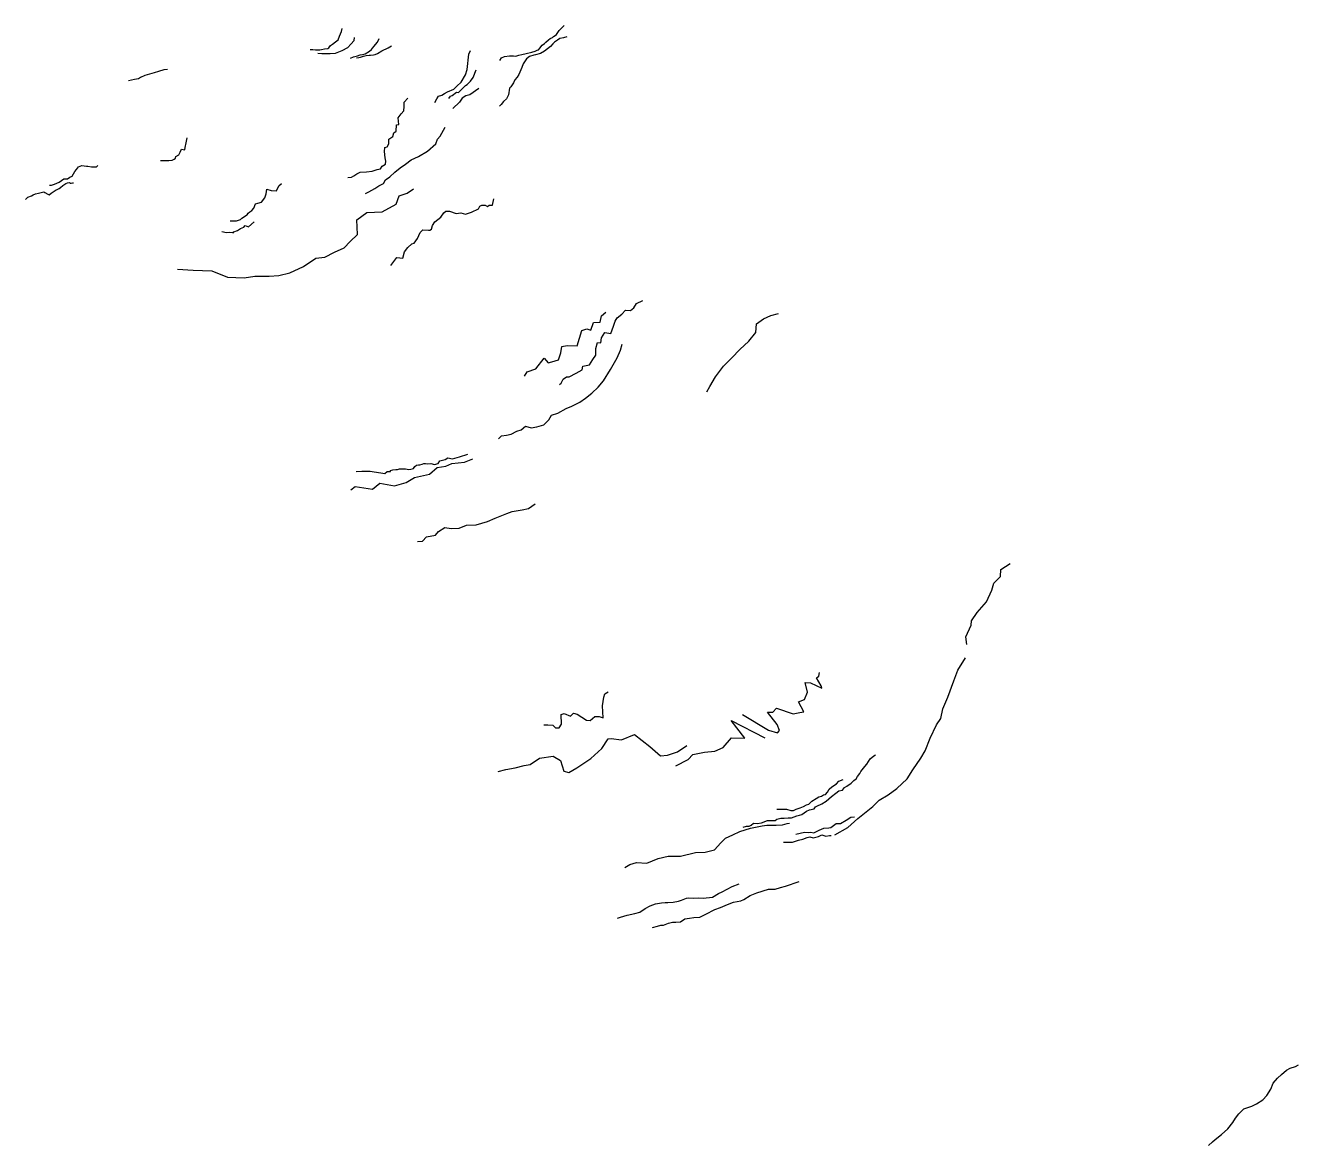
# Model space of a CAD drawing. Extents: x 622001 to 622372, y 7310574 to 7310901.
import ezdxf

# ---------------------------------------------------------------- set-up
doc = ezdxf.new("R2010")
doc.units = 0

msp = doc.modelspace()

# ---------------------------------------------------------------- linework, layer by layer
at = {"layer": 'Unknown_Line_Type'}
for points in [[(622139.22, 7310890.48, 1743.04), (622139.75, 7310891.24, 1743.5), (622140.65, 7310891.67, 1743.39), (622142.04, 7310891.82, 1742.91), (622142.8, 7310891.83, 1742.66), (622143.25, 7310891.79, 1742.47), (622143.78, 7310891.72, 1742.15), (622144.22, 7310891.8, 1742.27), (622144.77, 7310892, 1742.79), (622145.72, 7310892.21, 1743.11), (622146.97, 7310892.47, 1743.4), (622148.62, 7310892.88, 1743.94), (622149.54, 7310893.18, 1744.35), (622150.13, 7310893.46, 1744.67), (622150.51, 7310893.6, 1744.66), (622151.03, 7310894.15, 1745.32), (622151.2, 7310894.48, 1745.9), (622151.61, 7310894.95, 1746.23), (622152.24, 7310895.41, 1746.06), (622152.72, 7310895.79, 1746.1), (622153.48, 7310896.5, 1746.78), (622153.9, 7310896.86, 1747.51), (622154.64, 7310897.14, 1747.61), (622154.86, 7310897.42, 1748.22), (622155.42, 7310897.77, 1748.43), (622155.78, 7310898.04, 1748.47), (622156.6, 7310899.22, 1749.08), (622157.32, 7310899.96, 1749.16), (622158.05, 7310900.68, 1749.23)], [(622084.01, 7310893.69, 1775.66), (622084.78, 7310893.67, 1776.14), (622085.53, 7310893.6, 1776.58), (622086.12, 7310893.55, 1777.2), (622086.81, 7310893.56, 1778.26), (622087.28, 7310893.69, 1779.15), (622088.14, 7310893.84, 1779.53), (622089.12, 7310893.98, 1779.55), (622089.4, 7310894.2, 1780.03), (622089.94, 7310894.8, 1780.94), (622090.44, 7310895.26, 1781.41), (622091.37, 7310895.9, 1781.85), (622092.15, 7310896.51, 1782.32), (622092.53, 7310897.53, 1783.3), (622093.07, 7310898.89, 1784.37), (622093.34, 7310899.8, 1785.1)], [(622086.22, 7310892.58, 1772.55), (622087.34, 7310892.51, 1773.16), (622087.86, 7310892.5, 1773.56), (622089.84, 7310892.55, 1775.13), (622091.38, 7310892.6, 1776.03), (622093.26, 7310893.37, 1777.32), (622094.99, 7310894.21, 1778.41), (622095.87, 7310895.18, 1779.47), (622096.79, 7310896.28, 1780.21), (622096.94, 7310897.19, 1780.98)], [(622095.72, 7310891.17, 1772.28), (622096.63, 7310891.49, 1773.03), (622097.82, 7310891.81, 1773.36), (622098.57, 7310892.08, 1773.97), (622099.24, 7310892.23, 1774.19), (622100, 7310892.37, 1774.25), (622101.28, 7310893.21, 1775.1), (622101.86, 7310893.63, 1775.34), (622102.12, 7310894.09, 1775.78), (622102.63, 7310894.68, 1776.22), (622103, 7310895.09, 1776.5), (622103.6, 7310895.81, 1777.01), (622104.11, 7310896.84, 1777.56)], [(622158.77, 7310897.33, 1741.2), (622157.83, 7310897.11, 1740.53), (622156.72, 7310896.83, 1739.73), (622156.06, 7310896.4, 1739.33), (622155.22, 7310895.78, 1739.29), (622154.75, 7310895.28, 1739.05), (622154.01, 7310894.57, 1738.75), (622152.31, 7310893.15, 1738.36), (622151.13, 7310892.52, 1737.75), (622149.7, 7310892.14, 1737.21), (622149.18, 7310891.98, 1736.59), (622147.92, 7310891.66, 1736.37), (622147.05, 7310890.92, 1735.51), (622146.05, 7310889.49, 1734.73), (622145.69, 7310888.41, 1734.24), (622144.79, 7310886.42, 1733.86), (622144.28, 7310885.58, 1733.4), (622143.68, 7310884.81, 1733.43), (622143.28, 7310883.99, 1733.04), (622142.49, 7310882.82, 1733.9), (622142.12, 7310882.41, 1735.83), (622141.78, 7310880.48, 1736.09), (622141.17, 7310879.33, 1736.12), (622140.37, 7310878.49, 1735.79), (622139.66, 7310877.68, 1734.84), (622139.14, 7310877.16, 1733.92)], [(622097.51, 7310891.22, 1770.59), (622098.17, 7310891.33, 1770.1), (622098.69, 7310891.45, 1769.81), (622099.54, 7310891.74, 1770.21), (622100.33, 7310891.91, 1770.5), (622101.22, 7310891.99, 1770.34), (622101.55, 7310892.02, 1770.02), (622102.46, 7310892.13, 1770.59), (622102.89, 7310892.25, 1770.73), (622103.63, 7310892.53, 1770.94), (622104.84, 7310893.33, 1771.45), (622106.68, 7310894.19, 1771.88), (622107.64, 7310894.73, 1771.93)], [(622120.32, 7310878.26, 1748.38), (622120.85, 7310879.24, 1748.99), (622121.36, 7310880.08, 1749.59), (622122.32, 7310880.33, 1749.46), (622123.18, 7310880.89, 1749.72), (622124.05, 7310881.3, 1749.77), (622125.84, 7310882.1, 1749.45), (622126.71, 7310883, 1749.99), (622127.99, 7310884.14, 1750.7), (622129.28, 7310886.24, 1751.36), (622129.77, 7310887.82, 1751.3), (622130.23, 7310892.27, 1751.89), (622130.67, 7310893.4, 1752.04)], [(622042.38, 7310887.86, 1783.12), (622041.27, 7310887.73, 1783.32), (622039.72, 7310887.26, 1783.56), (622038.5, 7310886.85, 1783.1), (622035.78, 7310886.08, 1783.07), (622034.47, 7310885.54, 1782.04), (622033.92, 7310885.13, 1781.25), (622032.81, 7310884.94, 1781.44), (622031.04, 7310884.53, 1780.52)], [(622124.38, 7310879.35, 1747.31), (622124.84, 7310880.02, 1747.8), (622125.33, 7310880.26, 1747.74), (622126.62, 7310881.24, 1747.93), (622127.17, 7310881.18, 1747.48), (622128.03, 7310881.9, 1747.91), (622129.29, 7310883.16, 1748.77), (622129.73, 7310883.44, 1748.87), (622130.72, 7310884.39, 1749.16), (622131.47, 7310885.54, 1749.4), (622132.36, 7310887.72, 1749.2)], [(622133.13, 7310882.34, 1745.62), (622130.52, 7310880.42, 1744.74), (622129.33, 7310880.2, 1744.92), (622128.24, 7310879.45, 1744.62), (622127.52, 7310878.32, 1743.91), (622125.57, 7310876.45, 1743.09)], [(622094.95, 7310856.36, 1740.28), (622096.06, 7310856.41, 1740.24), (622096.75, 7310856.86, 1740.8), (622097.6, 7310857.41, 1741.48), (622098.58, 7310857.94, 1742.01), (622100.35, 7310857.96, 1741.67), (622102, 7310858.2, 1741.62), (622103.5, 7310858.73, 1741.81), (622104.48, 7310858.89, 1741.67), (622105.01, 7310859.63, 1742.22), (622105.92, 7310860.27, 1742.38), (622106.06, 7310861.1, 1743.19), (622105.82, 7310862.08, 1744.33), (622105.69, 7310863.9, 1745.73), (622105.73, 7310865.06, 1746.47), (622106.45, 7310865.29, 1746.31), (622106.94, 7310866.15, 1746.7), (622106.88, 7310867.53, 1747.68), (622108.06, 7310868.32, 1747.81), (622108.38, 7310869.39, 1748.44), (622109.03, 7310869.9, 1748.58), (622109.11, 7310871.66, 1749.71), (622109.85, 7310871.84, 1749.54), (622109.6, 7310873.7, 1750.8), (622110.54, 7310874.96, 1751.16), (622111.23, 7310875.79, 1751.33), (622111.34, 7310877.02, 1752.02), (622111.37, 7310878.33, 1752.87), (622112.4, 7310879.51, 1753.15)], [(622100.1, 7310851.7, 1733.92), (622101.07, 7310852.17, 1734.38), (622102.87, 7310853.13, 1735.12), (622103.98, 7310853.95, 1735.83), (622105.32, 7310854.57, 1736.24), (622105.95, 7310855.65, 1737.35), (622107.15, 7310856.53, 1737.81), (622108.62, 7310857.87, 1738.13), (622110.21, 7310859.16, 1738.25), (622111.8, 7310860.24, 1738.35), (622113.43, 7310861.48, 1738.83), (622115.55, 7310862.46, 1739.33), (622118.21, 7310863.99, 1739.86), (622120.58, 7310866.19, 1740.62), (622121.09, 7310867.48, 1741.34), (622121.9, 7310868.43, 1741.55), (622123.29, 7310871.04, 1742.32)], [(622040.32, 7310861.29, 1754.02), (622041.66, 7310861.29, 1754.42), (622042.73, 7310861.31, 1754.72), (622043.78, 7310861.44, 1755.07), (622044.29, 7310861.71, 1755.41), (622044.75, 7310862.02, 1755.81), (622044.86, 7310862.45, 1756.24), (622045.68, 7310862.94, 1756.79), (622046.09, 7310863.72, 1757.58), (622046.47, 7310864.57, 1758.45), (622047.42, 7310864.37, 1758.37), (622047.55, 7310865.12, 1759.03), (622047.86, 7310866.45, 1760.07), (622048.09, 7310867.93, 1761.31)], [(622008.03, 7310854.13, 1751.05), (622008.54, 7310854.13, 1751.02), (622009.4, 7310854.45, 1751.4), (622010.8, 7310855.03, 1751.64), (622012.14, 7310855.96, 1751.61), (622012.56, 7310855.93, 1751.05), (622013.24, 7310855.94, 1749.98), (622013.94, 7310856.47, 1749.12), (622014.58, 7310856.7, 1747.93), (622015.34, 7310858.1, 1748.42), (622015.84, 7310858.64, 1748.39), (622016.46, 7310859.47, 1748.9), (622017.41, 7310859.84, 1748.92), (622018.78, 7310859.63, 1748.44), (622019.21, 7310859.68, 1748.64), (622020.25, 7310859.47, 1748.47), (622020.86, 7310859.48, 1748.78), (622021.66, 7310859.48, 1749.06), (622022.09, 7310859.89, 1749.87)], [(622000.98, 7310849.89, 1746.59), (622001.67, 7310850.59, 1746.99), (622002.73, 7310851.01, 1746.9), (622003.27, 7310851.34, 1747.07), (622003.89, 7310851.6, 1747.19), (622004.74, 7310851.76, 1747.11), (622005.17, 7310851.91, 1747.2), (622006.33, 7310852.2, 1747.27), (622006.67, 7310852, 1746.77), (622007.53, 7310851.51, 1745.53), (622007.93, 7310851.3, 1745.05), (622008.5, 7310851.74, 1745.63), (622009.04, 7310852.13, 1746.35), (622009.97, 7310852.71, 1746.92), (622010.26, 7310852.86, 1746.95), (622010.85, 7310853.19, 1746.92), (622011.21, 7310853.44, 1746.97), (622011.9, 7310854, 1747.13), (622012.73, 7310854.56, 1747.05), (622013.27, 7310854.83, 1746.75), (622013.86, 7310854.87, 1745.76), (622014.05, 7310854.74, 1745.2), (622014.29, 7310854.67, 1744.48), (622014.66, 7310854.8, 1743.75), (622014.98, 7310854.82, 1743.14)], [(622045.33, 7310829.58, 1714.73), (622049.9, 7310829.33, 1714.92), (622055.3, 7310829.1, 1715.18), (622059.88, 7310827.26, 1714.64), (622064.76, 7310827.06, 1715.42), (622067.8, 7310827.63, 1715.44), (622072.06, 7310827.57, 1714.65), (622074.85, 7310827.78, 1714.68), (622078.06, 7310828.59, 1715.16), (622082.04, 7310830.38, 1716.38), (622085.6, 7310832.86, 1718.16), (622088.27, 7310833.12, 1718.24), (622091.07, 7310834.59, 1719.14), (622093.93, 7310835.84, 1719.86), (622095.59, 7310837.68, 1721.22), (622097.73, 7310839.71, 1722.53), (622097.59, 7310843.99, 1726.14), (622100.47, 7310846.19, 1727.31), (622104.95, 7310846.39, 1726.33), (622109.09, 7310848.58, 1727.62), (622109.87, 7310851.03, 1729.77), (622112.23, 7310851.74, 1730.11), (622114.12, 7310853.03, 1730.87)], [(622060.61, 7310843.71, 1736.39), (622062.47, 7310843.73, 1735.47), (622063.07, 7310843.94, 1735.4), (622063.67, 7310844.15, 1735.33), (622064.05, 7310844.5, 1735.47), (622065.41, 7310845.35, 1735.42), (622065.58, 7310845.47, 1735.42), (622065.89, 7310845.97, 1735.73), (622066.35, 7310846.38, 1735.82), (622066.97, 7310846.7, 1735.76), (622067.58, 7310847.41, 1736.24), (622068.04, 7310848.65, 1737.4), (622068.74, 7310848.91, 1737.44), (622069.83, 7310849.19, 1737.42), (622070.78, 7310850.45, 1738.35), (622071.16, 7310851.59, 1739.27), (622071.31, 7310852.92, 1740.49), (622072.64, 7310852.59, 1740.26), (622074.18, 7310852.49, 1740.31), (622074.85, 7310853.91, 1741.61), (622075.63, 7310854.63, 1742.2)], [(622107.46, 7310830.71, 1715.31), (622108.11, 7310831.51, 1715.84), (622109.22, 7310832.98, 1716.68), (622111.02, 7310832.86, 1716.38), (622111.44, 7310834.64, 1717.5), (622112.49, 7310835.92, 1718.2), (622113.64, 7310837, 1718.78), (622114.29, 7310837.17, 1718.81), (622115.31, 7310838.52, 1719.71), (622116.03, 7310840.32, 1720.95), (622116.78, 7310841.13, 1721.38), (622118.51, 7310840.97, 1720.88), (622118.87, 7310840.96, 1720.79), (622119.35, 7310841.25, 1720.89), (622119.62, 7310842.34, 1721.63), (622120.35, 7310843.44, 1722.26), (622122.03, 7310844.83, 1722.95), (622122.92, 7310846.04, 1723.67), (622123.52, 7310846.53, 1723.9), (622124.63, 7310846.53, 1723.67), (622126.51, 7310845.81, 1722.79), (622127.88, 7310846.01, 1722.63), (622129.28, 7310845.65, 1722.01), (622130.4, 7310846.03, 1721.9), (622131.04, 7310846.26, 1721.83), (622133.08, 7310847.22, 1721.73), (622133.41, 7310847.96, 1722.01), (622134, 7310848.28, 1721.95), (622135.03, 7310848.27, 1721.55), (622135.65, 7310847.92, 1721.12), (622136.15, 7310848.24, 1721.08), (622137.15, 7310848.26, 1720.68), (622137.52, 7310850.16, 1721.34)], [(622058.25, 7310840.58, 1731.95), (622059.6, 7310840.34, 1731.76), (622060.4, 7310840.43, 1732.04), (622061.31, 7310840.33, 1731.59), (622061.54, 7310840.24, 1731.3), (622061.74, 7310840.47, 1731.74), (622062.81, 7310840.87, 1731.94), (622063.71, 7310841.49, 1732.25), (622064.67, 7310841.9, 1732.02), (622064.98, 7310842.34, 1732.39), (622066.03, 7310841.95, 1731.2), (622067.67, 7310843.38, 1731.65)], [(622156.61, 7310795.97, 1692.69), (622157.19, 7310796.36, 1692.83), (622157.76, 7310797.55, 1693.52), (622158.66, 7310798.2, 1693.73), (622159.46, 7310798.23, 1693.54), (622161.51, 7310799.34, 1693.69), (622163.26, 7310800.25, 1693.62), (622163.43, 7310801.39, 1694.08), (622165.39, 7310801.72, 1693.37), (622166.35, 7310803.26, 1693.32), (622167.29, 7310804.6, 1692.95), (622167.26, 7310806.48, 1693.09), (622167.74, 7310808.28, 1693.05), (622168.69, 7310808.14, 1692.38), (622168.94, 7310809.62, 1692.59), (622169.91, 7310811.14, 1692.38), (622171.61, 7310810.9, 1691.22), (622172.37, 7310812.96, 1690.93), (622172.86, 7310814.44, 1690.9), (622173.51, 7310815.41, 1690.63), (622174.83, 7310816.52, 1689.86), (622175.88, 7310817.66, 1689.42), (622177.32, 7310817.55, 1688.44), (622178.28, 7310818.34, 1687.94), (622179.12, 7310819.63, 1687.58), (622180.99, 7310820.53, 1686.51)], [(622146.42, 7310798.45, 1695.47), (622147.23, 7310799.69, 1696.48), (622149.79, 7310800.58, 1697.48), (622152.16, 7310803.69, 1698.77), (622153.36, 7310802.34, 1697.93), (622154.41, 7310802.6, 1697.71), (622156.34, 7310803.23, 1697.56), (622157.04, 7310805.2, 1698.31), (622157.37, 7310807.07, 1698.97), (622158.86, 7310807.4, 1698.64), (622161.8, 7310807.26, 1697.54), (622163.13, 7310811.79, 1697.79), (622164.6, 7310812.26, 1696.94), (622165.78, 7310811.87, 1695.98), (622166.57, 7310814.12, 1695.93), (622168.53, 7310814.2, 1694.38), (622168.91, 7310816.03, 1694.56), (622170.15, 7310817.05, 1693.93)], [(622199.58, 7310793.85, 1667.61), (622200.47, 7310795.4, 1667.69), (622202.15, 7310798.27, 1667.56), (622204.42, 7310801.3, 1667.32), (622206.94, 7310803.79, 1666.82), (622209.2, 7310806.24, 1666.04), (622211.81, 7310808.68, 1664.48), (622213.93, 7310811.15, 1662.99), (622214.12, 7310813.64, 1663.55), (622216.1, 7310815.15, 1662.74), (622218.27, 7310816.08, 1662.54), (622220.54, 7310816.69, 1662.58)], [(622138.84, 7310780.2, 1682.88), (622139.76, 7310781.04, 1683.47), (622141.21, 7310781.21, 1683.53), (622142.6, 7310781.53, 1683.7), (622144.2, 7310782.39, 1684.35), (622145.51, 7310782.74, 1684.57), (622146.75, 7310783.81, 1685.38), (622148.42, 7310783.39, 1684.9), (622150.04, 7310783.62, 1684.84), (622152.11, 7310784.27, 1685.03), (622153.54, 7310785.71, 1685.66), (622154.34, 7310787.04, 1686.43), (622156.16, 7310787.63, 1686.37), (622158.64, 7310788.98, 1686.73), (622160.27, 7310789.72, 1686.84), (622162.63, 7310790.86, 1686.97), (622164.23, 7310792.05, 1687.33), (622166.09, 7310793.46, 1687.98), (622167.96, 7310795.19, 1687.96), (622169.45, 7310797.08, 1687.93), (622171.54, 7310800.36, 1687.84), (622173.46, 7310803.8, 1687.55), (622174.4, 7310806.02, 1687.97), (622174.97, 7310807.73, 1688.13)], [(622095.86, 7310765.31, 1669.13), (622097.12, 7310766.3, 1670.04), (622102.15, 7310765.53, 1670.77), (622104.33, 7310767.27, 1671.82), (622108.57, 7310766.41, 1671.68), (622111.93, 7310767.45, 1672.51), (622114.39, 7310768.87, 1673.77), (622118.8, 7310769.81, 1675.31), (622121, 7310771.81, 1676.74), (622123.49, 7310772.19, 1676.95), (622125.29, 7310772.92, 1677.5), (622128.93, 7310773.37, 1678.08), (622131.4, 7310774.35, 1678.9)], [(622097.4, 7310770.65, 1673.67), (622098.99, 7310770.73, 1674.28), (622101.45, 7310770.72, 1674.53), (622102.65, 7310770.53, 1674.49), (622104.59, 7310770.21, 1674.52), (622105.75, 7310770.04, 1674.31), (622106.42, 7310770.62, 1675.09), (622107.42, 7310770.64, 1674.96), (622107.35, 7310770.91, 1675.45), (622108.05, 7310771.16, 1675.69), (622108.97, 7310771.22, 1675.59), (622109.41, 7310771.24, 1675.54), (622110.05, 7310771.38, 1675.98), (622111, 7310771.43, 1676.48), (622111.42, 7310771.44, 1676.65), (622111.72, 7310771.38, 1676.57), (622112.71, 7310771.24, 1676.22), (622113.32, 7310771.29, 1676.57), (622114.14, 7310771.5, 1676.81), (622114.47, 7310772.1, 1677.49), (622114.94, 7310772.48, 1677.74), (622115.59, 7310772.61, 1677.7), (622115.92, 7310772.55, 1677.53), (622116.6, 7310772.75, 1677.65), (622117.13, 7310772.97, 1677.83), (622117.58, 7310772.95, 1677.81), (622118.14, 7310772.85, 1677.75), (622119.11, 7310772.95, 1677.96), (622120.22, 7310772.7, 1677.66), (622121.33, 7310773, 1677.84), (622121.75, 7310773.77, 1678.52), (622123.31, 7310774.16, 1678.67), (622124.13, 7310774.64, 1679.1), (622125.49, 7310774.29, 1678.64), (622127.51, 7310774.95, 1679.16), (622129.96, 7310775.69, 1679.57)], [(622115.28, 7310750.21, 1660.98), (622116.76, 7310750.34, 1661.07), (622117.93, 7310751.54, 1662.15), (622120.49, 7310752.09, 1662.77), (622121.39, 7310753.1, 1663.55), (622123.23, 7310754.35, 1664.77), (622125.12, 7310754.05, 1665.07), (622127.44, 7310754.14, 1665.31), (622129.51, 7310754.96, 1666.04), (622132.32, 7310755.04, 1666.73), (622135.69, 7310756.05, 1667.96), (622137.95, 7310757.07, 1668.97), (622141.29, 7310758.41, 1670.19), (622142.84, 7310758.94, 1670.58), (622145.73, 7310759.49, 1670.94), (622147.63, 7310759.8, 1671), (622149.58, 7310761.16, 1671.82)], [(622275.38, 7310720.2, 1622.23), (622275.15, 7310722.43, 1622.56), (622276.65, 7310725.86, 1622.15), (622276.77, 7310727.07, 1622.53), (622278.42, 7310729.53, 1622.31), (622281.08, 7310732.66, 1621.08), (622282.67, 7310736.08, 1619.8), (622283.29, 7310738.11, 1619), (622285.2, 7310740.06, 1617.37), (622285.31, 7310742.1, 1616.55), (622288.02, 7310743.82, 1614.67)], [(622236.9, 7310664.75, 1635.12), (622240.7, 7310666.84, 1634.66), (622243.59, 7310669.44, 1634.31), (622247.99, 7310672.93, 1633.67), (622249.88, 7310674.78, 1633.34), (622252.44, 7310676.37, 1632.32), (622255.01, 7310678.21, 1631.29), (622258.02, 7310680.99, 1630.24), (622259.64, 7310683.65, 1630.16), (622261.96, 7310687.08, 1630.06), (622263.21, 7310689.16, 1629.72), (622264.74, 7310692.87, 1629.31), (622266.53, 7310696.79, 1628.48), (622267.77, 7310698.61, 1627.72), (622268.43, 7310701.48, 1627.33), (622269.86, 7310704.85, 1626.79), (622271.65, 7310709.6, 1625.62), (622272.76, 7310712.67, 1624.8), (622274.98, 7310716.27, 1622.69)], [(622209.96, 7310699.74, 1660.92), (622217.56, 7310695.26, 1661.68), (622220.24, 7310694.49, 1661.47), (622220.77, 7310695.14, 1661.46), (622220.13, 7310696.88, 1661.44), (622217.26, 7310700.45, 1660.77), (622218.88, 7310700.49, 1660.71), (622219.89, 7310701.6, 1660.5), (622224.73, 7310700.01, 1660.33), (622226.76, 7310700.33, 1659.71), (622227.92, 7310700.56, 1659.36), (622226.34, 7310703.49, 1659.3), (622228.06, 7310704.14, 1659.02), (622228.94, 7310706.34, 1658.63), (622228.29, 7310709.1, 1658.29), (622229.84, 7310709.02, 1657.94), (622233.09, 7310707.5, 1657.61), (622232.95, 7310708.12, 1657.53), (622231.58, 7310710.49, 1657.33), (622232.27, 7310711.01, 1657.03), (622232.44, 7310712.02, 1656.75)], [(622152.13, 7310696.81, 1645.8), (622153.21, 7310696.82, 1646.21), (622154.73, 7310696.72, 1646.72), (622155.49, 7310695.92, 1646.7), (622156.6, 7310695.94, 1647.04), (622157.23, 7310696.99, 1647.57), (622157.19, 7310699.8, 1648.41), (622158.05, 7310700.09, 1648.76), (622159.91, 7310699.27, 1649.13), (622160.76, 7310700.14, 1649.63), (622161.76, 7310699.86, 1649.89), (622164.53, 7310698.13, 1650.23), (622165.62, 7310698.03, 1650.51), (622166.94, 7310699.21, 1651.27), (622168.2, 7310699.25, 1651.66), (622169.35, 7310698.77, 1651.93), (622169.17, 7310702.35, 1652.56), (622169.57, 7310704.88, 1653.13), (622169.91, 7310705.81, 1653.37), (622170.82, 7310706.41, 1653.67)], [(622190.58, 7310684.85, 1657.01), (622194.2, 7310686.68, 1658.12), (622195.52, 7310688.15, 1658.58), (622198.93, 7310688.79, 1659.4), (622201.89, 7310689.08, 1659.83), (622204.37, 7310690.16, 1660.25), (622206.77, 7310693.02, 1660.74), (622210.68, 7310692.89, 1661.2), (622206.71, 7310698.03, 1660.72), (622216.47, 7310692.95, 1661.59)], [(622138.78, 7310683.16, 1635.75), (622141.05, 7310683.78, 1636.93), (622143.74, 7310684.19, 1638.18), (622146.38, 7310684.88, 1639.65), (622148.06, 7310685.17, 1640.63), (622150.85, 7310687.05, 1642.33), (622154.81, 7310687.6, 1644.26), (622156.96, 7310686.41, 1644.87), (622157.93, 7310683.22, 1644.58), (622159.38, 7310682.83, 1645.11), (622161.67, 7310684.26, 1646.21), (622163.74, 7310685.63, 1647.3), (622165.83, 7310686.94, 1648.06), (622169.04, 7310689.86, 1649.59), (622170.8, 7310692.72, 1650.85), (622171.71, 7310692.81, 1651.31), (622174.74, 7310692.45, 1652.47), (622178.54, 7310693.95, 1654.12), (622182.96, 7310690.41, 1655.67), (622186.1, 7310687.71, 1656.52), (622188.18, 7310687.95, 1657.06), (622191.08, 7310688.95, 1657.82), (622193.82, 7310690.72, 1658.63)], [(622210.22, 7310666.97, 1637.11), (622211.16, 7310667.23, 1637.23), (622211.94, 7310667.22, 1637.17), (622212.57, 7310667.57, 1637.5), (622213.25, 7310668.07, 1638.11), (622214.28, 7310668.03, 1638.24), (622215.5, 7310668.18, 1638.44), (622217.28, 7310668.86, 1639.02), (622218.95, 7310668.84, 1638.98), (622219.48, 7310668.93, 1639.08), (622220, 7310669.31, 1639.49), (622221.17, 7310669.58, 1639.94), (622222.1, 7310669.52, 1640.14), (622223.34, 7310669.65, 1640.59), (622224.26, 7310669.66, 1640.75), (622225.03, 7310669.91, 1641.09), (622225.85, 7310670.2, 1641.46), (622226.65, 7310670.39, 1641.59), (622227.28, 7310670.68, 1641.79), (622228.61, 7310671.56, 1642.31), (622229.52, 7310671.97, 1642.3), (622230.86, 7310672.33, 1641.99), (622231.3, 7310672.85, 1642.27), (622231.88, 7310673.16, 1642.27), (622232.89, 7310673.69, 1642.2), (622233.11, 7310673.75, 1642.13), (622234.43, 7310674.48, 1642.01), (622235.16, 7310675.16, 1642.08), (622235.97, 7310675.85, 1641.88), (622237.16, 7310676.81, 1641.55), (622238.08, 7310677.53, 1641.56), (622239.11, 7310677.76, 1641.06), (622239.74, 7310678.53, 1641.21), (622240.38, 7310678.93, 1641.09), (622241.63, 7310679.73, 1640.91), (622242.44, 7310680.53, 1640.89), (622243.15, 7310681.05, 1640.68), (622243.55, 7310681.71, 1640.76), (622244.21, 7310682.63, 1640.72), (622244.52, 7310683.16, 1640.72), (622245.7, 7310684.66, 1640.53), (622246.29, 7310685.28, 1640.38), (622247.19, 7310686.85, 1640.31), (622248.28, 7310687.76, 1639.87), (622248.81, 7310688.03, 1639.59)], [(622220.03, 7310672.23, 1642.01), (622221.16, 7310672.15, 1642.36), (622222.78, 7310672.14, 1642.86), (622224.09, 7310671.79, 1642.84), (622224.84, 7310671.83, 1642.98), (622225.66, 7310672.22, 1643.34), (622226.81, 7310672.53, 1643.5), (622227.77, 7310672.96, 1643.73), (622228.65, 7310673.42, 1643.86), (622229.3, 7310673.67, 1643.88), (622230.17, 7310674.5, 1644.23), (622231.45, 7310675.28, 1644.31), (622232.26, 7310675.8, 1644.39), (622233.05, 7310675.99, 1644.21), (622233.62, 7310676.38, 1644.22), (622234.16, 7310676.47, 1643.97), (622234.81, 7310677.15, 1643.9), (622235.23, 7310678.02, 1644.05), (622236.07, 7310678.74, 1643.92), (622237.39, 7310679.62, 1643.51), (622238.13, 7310680.31, 1643.34), (622239.38, 7310680.88, 1642.81)], [(622175.66, 7310655.14, 1629.53), (622177.2, 7310656.08, 1630.42), (622179.14, 7310656.65, 1630.98), (622182.09, 7310656.41, 1631.08), (622185.44, 7310657.8, 1632.4), (622188.35, 7310658.45, 1633.15), (622191.97, 7310658.48, 1633.5), (622196.33, 7310659.53, 1634.67), (622199.11, 7310659.69, 1634.8), (622201.88, 7310660.35, 1634.94), (622203.66, 7310662.39, 1635.86), (622205.03, 7310663.69, 1636.21), (622207.21, 7310664.67, 1636.1), (622209.26, 7310665.68, 1636.35), (622212.3, 7310666.69, 1636.72), (622215.72, 7310667.28, 1637.31), (622217.06, 7310667.48, 1637.58), (622219.81, 7310667.57, 1637.96), (622221.7, 7310667.66, 1638.46), (622222.99, 7310668.04, 1638.98), (622223.71, 7310668.14, 1639.19)], [(622225.58, 7310664.87, 1637.34), (622228.1, 7310665.46, 1637.91), (622229.18, 7310665.37, 1637.73), (622229.96, 7310665.48, 1637.64), (622230.8, 7310665.24, 1637.3), (622232.37, 7310666.09, 1637.36), (622233.68, 7310666.67, 1637.27), (622235.18, 7310666.74, 1636.85), (622235.77, 7310666.87, 1636.72), (622237.27, 7310667.97, 1636.66), (622238.53, 7310668.02, 1636.1), (622240.2, 7310668.98, 1635.76), (622241.59, 7310669.84, 1635.52), (622242.66, 7310669.91, 1635)], [(622221.98, 7310662.59, 1635.01), (622223.65, 7310662.52, 1635.48), (622224.55, 7310662.58, 1635.75), (622226.31, 7310663.11, 1636.43), (622227.6, 7310663.44, 1636.69), (622228.83, 7310663.91, 1636.91), (622229.65, 7310664.08, 1636.86), (622230.58, 7310663.87, 1636.54), (622232.13, 7310664.24, 1636.32), (622233.16, 7310664.66, 1636.25), (622234.27, 7310664.3, 1635.66), (622235.4, 7310664.53, 1635.48), (622235.88, 7310664.47, 1635.29)], [(622173.56, 7310640.39, 1619.71), (622174.47, 7310640.71, 1619.92), (622176.35, 7310641.29, 1620.59), (622178.64, 7310641.78, 1621.06), (622180.03, 7310642.18, 1621.17), (622181.59, 7310643.2, 1621.13), (622183.07, 7310644.02, 1621.35), (622184.63, 7310644.59, 1622.02), (622186.41, 7310644.92, 1622.52), (622187.44, 7310644.97, 1622.82), (622188.23, 7310644.97, 1623.17), (622189.78, 7310645.04, 1623.91), (622191.3, 7310645.38, 1624.06), (622192.25, 7310645.62, 1624.15), (622193.72, 7310646.24, 1624.63), (622194.26, 7310646.33, 1624.69), (622195.79, 7310646.24, 1624.42), (622197.32, 7310646.3, 1625.28), (622198.5, 7310646.27, 1626.11), (622201.24, 7310646.55, 1626.33), (622203.03, 7310647.58, 1626.59), (622204.11, 7310648.07, 1626.42), (622207.03, 7310649.65, 1626.97), (622209.07, 7310650.41, 1626.73)], [(622183.72, 7310637.65, 1614.89), (622185.24, 7310638.06, 1615.34), (622186.19, 7310638.38, 1615.43), (622187.01, 7310638.39, 1615.38), (622188.45, 7310638.92, 1616.33), (622189.57, 7310639.27, 1616.64), (622190.55, 7310639.26, 1616.43), (622191.94, 7310639.33, 1616.42), (622193.17, 7310640.19, 1617.54), (622194.57, 7310640.44, 1617.73), (622195.86, 7310640.63, 1617.93), (622197.58, 7310640.68, 1618.39), (622199.33, 7310641.56, 1618.84), (622201.95, 7310642.91, 1618.91), (622203.63, 7310643.52, 1618.9), (622205.67, 7310644.4, 1619.21), (622207.38, 7310645.09, 1619.64), (622209.54, 7310645.5, 1619.93), (622210.37, 7310645.87, 1619.97), (622212.23, 7310647.02, 1620.34), (622214.2, 7310647.79, 1620.66), (622217.56, 7310648.9, 1621.52), (622219.49, 7310648.88, 1621.19), (622221.05, 7310649.37, 1621.52), (622222.5, 7310649.75, 1621.87), (622226.51, 7310651.13, 1622.25)], [(622345.8, 7310574.12, 1542.87), (622347.02, 7310575.19, 1543.34), (622347.79, 7310575.9, 1544.15), (622349.64, 7310577.31, 1544.28), (622351.43, 7310578.94, 1545.49), (622352.91, 7310580.79, 1546.2), (622353.72, 7310582.09, 1546.9), (622354.69, 7310583.38, 1546.32), (622356.17, 7310584.8, 1547.08), (622358.49, 7310585.59, 1547.72), (622359.88, 7310586.23, 1547.7), (622361.65, 7310587.4, 1548.12), (622362.88, 7310588.67, 1547.32), (622364.01, 7310590.53, 1547.01), (622364.69, 7310592.31, 1547.7), (622365.91, 7310593.72, 1547.92), (622367.09, 7310594.85, 1548.49), (622368.6, 7310596.12, 1548.31), (622369.62, 7310596.68, 1548.73), (622371.2, 7310597.2, 1548.57), (622372.09, 7310597.64, 1549.37)]]:
    msp.add_polyline3d(points, dxfattribs=at)

doc.saveas('drawing.dxf')
